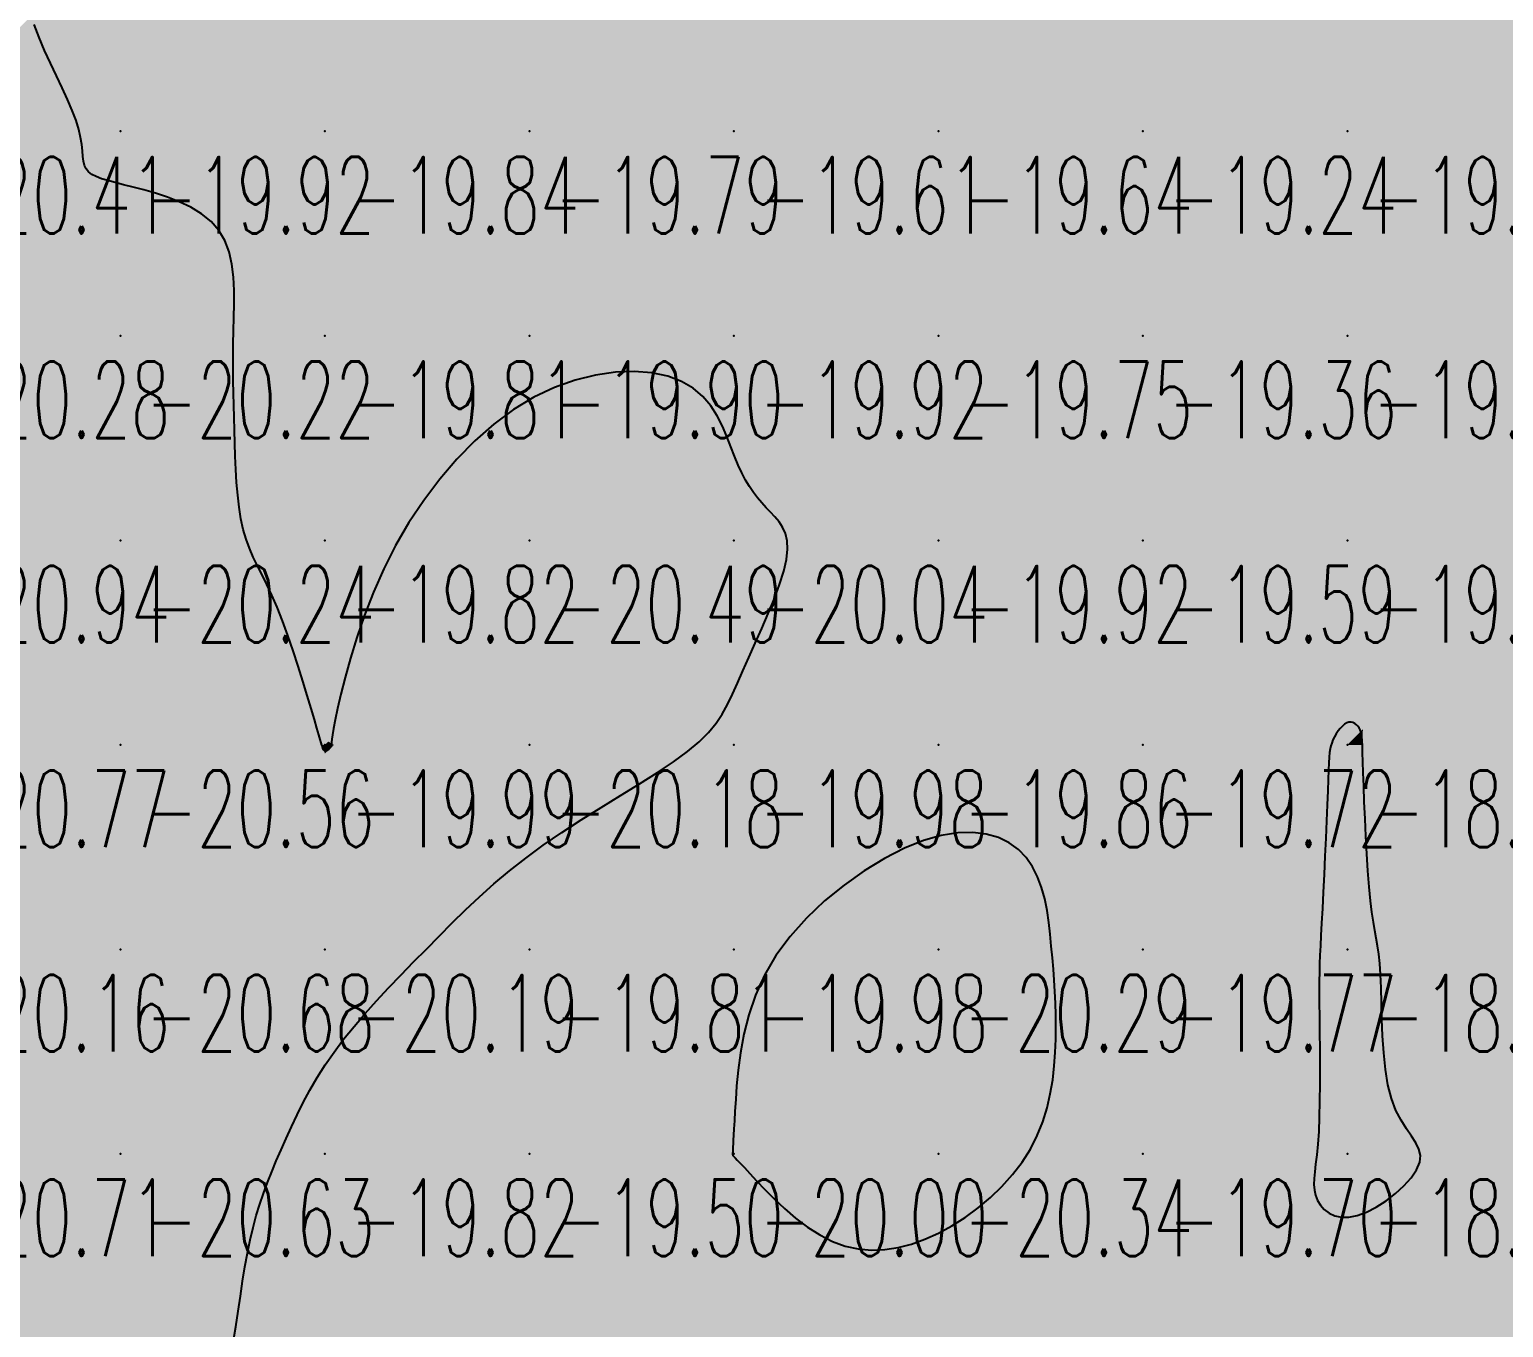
# Model space of a CAD drawing. Header units: millimetres. Extents: x 88261 to 90953, y 390274 to 392322.
# Drawn here: x 89435.8 to 89507.9, y 390598.7 to 390662.2 of the extents above; entities that cross this region are included whole.
import ezdxf
from ezdxf.enums import TextEntityAlignment as Align

# ---------------------------------------------------------------- set-up
doc = ezdxf.new("R2010")
doc.units = ezdxf.units.MM
doc.header["$LTSCALE"] = 25
for name, color, linetype in [('CN_03_00', 7, 'Continuous'), ('CN_04_00', 242, 'Continuous'), ('COTEAlt', 7, 'Continuous'), ('TN_COLORIAGE', 7, 'Continuous')]:
    doc.layers.add(name, color=color, linetype=linetype)
doc.styles.add('Simplex 1.0', font='Simplex.shx', dxfattribs={"width": 0.99, "height": 2.5})
doc.styles.get("Standard").update_dxf_attribs({"font": 'times.ttf'})

# ---------------------------------------------------------------- blocks, each defined once
blk = doc.blocks.new('COTE')
at = {"color": 0}
blk.add_point((0, 0), dxfattribs=at)
at = {"layer": 'COTEAlt'}
blk.add_attdef('ALT', text='', height=3.75, dxfattribs=at).set_placement((1.25, -1.25), align=Align.TOP_LEFT)

msp = doc.modelspace()

# ---------------------------------------------------------------- linework, layer by layer
at = {"layer": 'CN_03_00', "elevation": -19, "flags": 128}
msp.add_lwpolyline([(89499.261, 390624.304), (89499.227, 390623.522), (89499.189, 390622.674), (89499.147, 390621.79), (89499.105, 390620.901), (89499.062, 390620.04), (89499.022, 390619.236), (89498.985, 390618.522), (89498.953, 390617.918), (89498.926, 390617.405), (89498.904, 390616.954), (89498.888, 390616.536), (89498.876, 390616.123), (89498.869, 390615.685), (89498.866, 390615.194), (89498.869, 390614.62), (89498.876, 390613.944), (89498.884, 390613.182), (89498.893, 390612.363), (89498.898, 390611.512), (89498.899, 390610.657), (89498.891, 390609.823), (89498.874, 390609.039), (89498.843, 390608.329), (89498.799, 390607.716), (89498.747, 390607.192), (89498.695, 390606.744), (89498.65, 390606.361), (89498.619, 390606.029), (89498.61, 390605.736), (89498.631, 390605.469), (89498.688, 390605.215), (89498.787, 390604.966), (89498.931, 390604.73), (89499.119, 390604.517), (89499.352, 390604.34), (89499.629, 390604.21), (89499.951, 390604.139), (89500.317, 390604.139), (89500.729, 390604.221), (89501.182, 390604.392), (89501.658, 390604.64), (89502.135, 390604.949), (89502.592, 390605.303), (89503.007, 390605.684), (89503.358, 390606.076), (89503.624, 390606.463), (89503.782, 390606.828), (89503.818, 390607.16), (89503.748, 390607.472), (89503.596, 390607.782), (89503.383, 390608.108), (89503.134, 390608.469), (89502.872, 390608.883), (89502.619, 390609.367), (89502.399, 390609.942), (89502.23, 390610.616), (89502.107, 390611.37), (89502.023, 390612.176), (89501.969, 390613.006), (89501.935, 390613.832), (89501.913, 390614.627), (89501.895, 390615.362), (89501.87, 390616.01), (89501.833, 390616.552), (89501.784, 390617.009), (89501.726, 390617.41), (89501.66, 390617.785), (89501.59, 390618.163), (89501.517, 390618.576), (89501.445, 390619.051), (89501.376, 390619.62), (89501.312, 390620.301), (89501.253, 390621.074), (89501.199, 390621.906), (89501.152, 390622.768), (89501.111, 390623.627), (89501.075, 390624.453), (89501.046, 390625.214), (89501.023, 390625.878), (89501.007, 390626.422), (89500.994, 390626.855), (89500.984, 390627.191), (89500.972, 390627.447), (89500.958, 390627.638), (89500.938, 390627.781), (89500.91, 390627.89), (89500.872, 390627.982), (89500.822, 390628.069), (89500.761, 390628.151), (89500.689, 390628.224), (89500.608, 390628.283), (89500.519, 390628.326), (89500.424, 390628.347), (89500.324, 390628.344), (89500.22, 390628.312), (89500.113, 390628.249), (89500.006, 390628.159), (89499.9, 390628.047), (89499.799, 390627.917), (89499.704, 390627.775), (89499.618, 390627.627), (89499.543, 390627.477), (89499.48, 390627.33), (89499.433, 390627.188), (89499.398, 390627.037), (89499.373, 390626.86), (89499.354, 390626.641), (89499.339, 390626.361), (89499.326, 390626.004), (89499.31, 390625.552), (89499.289, 390624.988), (89499.261, 390624.304)], close=True, dxfattribs=at)
at = {"layer": 'CN_04_00', "elevation": -20, "flags": 128}
msp.add_lwpolyline([(89445.761, 390598.022), (89445.886, 390598.787), (89446.002, 390599.544), (89446.114, 390600.288), (89446.225, 390601.013), (89446.339, 390601.716), (89446.46, 390602.391), (89446.59, 390603.034), (89446.734, 390603.642), (89446.892, 390604.219), (89447.063, 390604.773), (89447.247, 390605.31), (89447.444, 390605.838), (89447.653, 390606.363), (89447.873, 390606.892), (89448.106, 390607.433), (89448.35, 390607.99), (89448.609, 390608.563), (89448.887, 390609.15), (89449.188, 390609.748), (89449.516, 390610.356), (89449.873, 390610.972), (89450.265, 390611.593), (89450.695, 390612.217), (89451.166, 390612.843), (89451.673, 390613.469), (89452.212, 390614.097), (89452.778, 390614.726), (89453.366, 390615.357), (89453.971, 390615.988), (89454.587, 390616.622), (89455.21, 390617.257), (89455.837, 390617.893), (89456.474, 390618.53), (89457.128, 390619.168), (89457.806, 390619.804), (89458.517, 390620.44), (89459.269, 390621.073), (89460.068, 390621.704), (89460.922, 390622.331), (89461.834, 390622.953), (89462.786, 390623.568), (89463.752, 390624.172), (89464.71, 390624.762), (89465.636, 390625.334), (89466.506, 390625.886), (89467.295, 390626.415), (89467.98, 390626.916), (89468.544, 390627.389), (89469.002, 390627.844), (89469.373, 390628.292), (89469.68, 390628.746), (89469.943, 390629.217), (89470.183, 390629.717), (89470.421, 390630.259), (89470.679, 390630.853), (89470.971, 390631.507), (89471.287, 390632.208), (89471.613, 390632.935), (89471.931, 390633.67), (89472.227, 390634.393), (89472.484, 390635.087), (89472.687, 390635.731), (89472.82, 390636.307), (89472.872, 390636.801), (89472.85, 390637.219), (89472.765, 390637.575), (89472.631, 390637.879), (89472.457, 390638.145), (89472.256, 390638.385), (89472.04, 390638.611), (89471.82, 390638.834), (89471.606, 390639.067), (89471.399, 390639.314), (89471.199, 390639.58), (89471.005, 390639.87), (89470.816, 390640.187), (89470.632, 390640.536), (89470.452, 390640.922), (89470.274, 390641.349), (89470.097, 390641.818), (89469.907, 390642.316), (89469.69, 390642.827), (89469.432, 390643.334), (89469.118, 390643.822), (89468.733, 390644.275), (89468.263, 390644.676), (89467.693, 390645.009), (89467.013, 390645.26), (89466.236, 390645.422), (89465.378, 390645.49), (89464.456, 390645.458), (89463.487, 390645.322), (89462.488, 390645.076), (89461.476, 390644.716), (89460.467, 390644.236), (89459.478, 390643.634), (89458.515, 390642.92), (89457.587, 390642.106), (89456.701, 390641.206), (89455.862, 390640.231), (89455.079, 390639.195), (89454.358, 390638.109), (89453.707, 390636.988), (89453.129, 390635.845), (89452.624, 390634.699), (89452.186, 390633.574), (89451.812, 390632.491), (89451.498, 390631.472), (89451.239, 390630.538), (89451.032, 390629.712), (89450.871, 390629.015), (89450.754, 390628.462), (89450.672, 390628.041), (89450.62, 390627.733), (89450.591, 390627.517), (89450.578, 390627.375), (89450.574, 390627.287), (89450.573, 390627.234), (89450.567, 390627.196), (89450.552, 390627.158), (89450.527, 390627.117), (89450.496, 390627.076), (89450.459, 390627.037), (89450.419, 390627.002), (89450.378, 390626.972), (89450.338, 390626.95), (89450.302, 390626.937), (89450.269, 390626.935), (89450.241, 390626.943), (89450.218, 390626.958), (89450.198, 390626.979), (89450.181, 390627.005), (89450.167, 390627.033), (89450.155, 390627.061), (89450.145, 390627.089), (89450.136, 390627.117), (89450.124, 390627.156), (89450.104, 390627.223), (89450.072, 390627.331), (89450.024, 390627.497), (89449.954, 390627.735), (89449.859, 390628.059), (89449.733, 390628.486), (89449.573, 390629.022), (89449.384, 390629.651), (89449.171, 390630.347), (89448.937, 390631.086), (89448.689, 390631.842), (89448.432, 390632.592), (89448.171, 390633.31), (89447.91, 390633.971), (89447.655, 390634.559), (89447.408, 390635.081), (89447.173, 390635.555), (89446.952, 390635.996), (89446.747, 390636.422), (89446.561, 390636.849), (89446.397, 390637.292), (89446.258, 390637.769), (89446.145, 390638.291), (89446.055, 390638.854), (89445.986, 390639.45), (89445.933, 390640.07), (89445.895, 390640.706), (89445.866, 390641.349), (89445.844, 390641.992), (89445.826, 390642.624), (89445.808, 390643.241), (89445.791, 390643.845), (89445.777, 390644.441), (89445.765, 390645.034), (89445.759, 390645.629), (89445.758, 390646.232), (89445.764, 390646.847), (89445.778, 390647.48), (89445.798, 390648.133), (89445.814, 390648.797), (89445.812, 390649.461), (89445.779, 390650.114), (89445.701, 390650.746), (89445.565, 390651.344), (89445.358, 390651.898), (89445.065, 390652.396), (89444.68, 390652.831), (89444.216, 390653.205), (89443.692, 390653.524), (89443.129, 390653.795), (89442.546, 390654.023), (89441.962, 390654.215), (89441.398, 390654.375), (89440.872, 390654.511), (89440.402, 390654.628), (89439.988, 390654.732), (89439.628, 390654.829), (89439.321, 390654.924), (89439.063, 390655.023), (89438.855, 390655.132), (89438.692, 390655.256), (89438.574, 390655.401), (89438.496, 390655.573), (89438.448, 390655.775), (89438.417, 390656.01), (89438.391, 390656.28), (89438.357, 390656.588), (89438.302, 390656.938), (89438.215, 390657.332), (89438.083, 390657.773), (89437.897, 390658.263), (89437.665, 390658.795), (89437.401, 390659.362), (89437.117, 390659.956), (89436.825, 390660.57), (89436.538, 390661.197), (89436.269, 390661.829), (89436.029, 390662.458)], dxfattribs=at)
msp.add_lwpolyline([(89475.696, 390602.73), (89476.332, 390602.59), (89476.975, 390602.534), (89477.624, 390602.558), (89478.276, 390602.658), (89478.932, 390602.829), (89479.59, 390603.066), (89480.249, 390603.366), (89480.907, 390603.724), (89481.556, 390604.135), (89482.186, 390604.596), (89482.79, 390605.1), (89483.357, 390605.645), (89483.879, 390606.225), (89484.346, 390606.837), (89484.75, 390607.475), (89485.084, 390608.134), (89485.352, 390608.81), (89485.562, 390609.495), (89485.721, 390610.183), (89485.836, 390610.868), (89485.914, 390611.544), (89485.962, 390612.204), (89485.988, 390612.842), (89485.997, 390613.454), (89485.993, 390614.043), (89485.976, 390614.614), (89485.949, 390615.173), (89485.913, 390615.726), (89485.87, 390616.278), (89485.822, 390616.833), (89485.77, 390617.398), (89485.714, 390617.976), (89485.648, 390618.56), (89485.562, 390619.142), (89485.448, 390619.714), (89485.297, 390620.266), (89485.101, 390620.791), (89484.851, 390621.281), (89484.539, 390621.725), (89484.157, 390622.117), (89483.704, 390622.446), (89483.181, 390622.703), (89482.588, 390622.878), (89481.925, 390622.961), (89481.192, 390622.942), (89480.391, 390622.811), (89479.521, 390622.559), (89478.587, 390622.181), (89477.611, 390621.683), (89476.618, 390621.081), (89475.634, 390620.386), (89474.685, 390619.612), (89473.796, 390618.77), (89472.995, 390617.875), (89472.305, 390616.939), (89471.746, 390615.976), (89471.309, 390615.002), (89470.978, 390614.034), (89470.736, 390613.09), (89470.567, 390612.186), (89470.454, 390611.341), (89470.383, 390610.572), (89470.336, 390609.894), (89470.299, 390609.323), (89470.27, 390608.85), (89470.247, 390608.465), (89470.23, 390608.157), (89470.217, 390607.915), (89470.207, 390607.728), (89470.201, 390607.585), (89470.196, 390607.475), (89470.192, 390607.389), (89470.189, 390607.322), (89470.187, 390607.271), (89470.186, 390607.235), (89470.186, 390607.21), (89470.187, 390607.194), (89470.189, 390607.183), (89470.192, 390607.176), (89470.198, 390607.168), (89470.214, 390607.151), (89470.25, 390607.114), (89470.313, 390607.047), (89470.413, 390606.94), (89470.559, 390606.784), (89470.76, 390606.567), (89471.025, 390606.28), (89471.36, 390605.919), (89471.759, 390605.498), (89472.216, 390605.041), (89472.721, 390604.568), (89473.266, 390604.102), (89473.844, 390603.664), (89474.447, 390603.275), (89475.067, 390602.958), (89475.696, 390602.73)], close=True, dxfattribs=at)
at = {"layer": 'TN_COLORIAGE', "color": 213}
for points in [[(89438.699, 390657.239, -19.638), (89435.576, 390662.567, -19.638), (89440.249, 390657.239, -19.638), (89440.249, 390667.239, -19.638)], [(89440.249, 390657.239, -19.992), (89450.249, 390657.239, -19.992), (89450.249, 390667.239, -19.992)], [(89440.249, 390667.239, -19.992), (89440.249, 390657.239, -19.992), (89450.249, 390667.239, -19.992)], [(89450.249, 390657.239, -19.811), (89460.249, 390657.239, -19.811), (89460.249, 390667.239, -19.811)], [(89450.249, 390667.239, -19.811), (89450.249, 390657.239, -19.811), (89460.249, 390667.239, -19.811)], [(89460.249, 390657.239, -19.377), (89470.249, 390657.239, -19.377), (89470.249, 390667.239, -19.377)], [(89460.249, 390667.239, -19.377), (89460.249, 390657.239, -19.377), (89470.249, 390667.239, -19.377)], [(89470.249, 390657.239, -19.773), (89480.249, 390657.239, -19.773), (89480.249, 390667.239, -19.773)], [(89470.249, 390667.239, -19.773), (89470.249, 390657.239, -19.773), (89480.249, 390667.239, -19.773)], [(89480.249, 390667.239, -19.009), (89480.249, 390657.239, -19.009), (89490.249, 390667.239, -19.009)], [(89480.249, 390657.239, -19.009), (89490.249, 390657.239, -19.009), (89490.249, 390667.239, -19.009)], [(89490.249, 390667.239, -19.388), (89490.249, 390657.239, -19.388), (89500.249, 390667.239, -19.388)], [(89490.249, 390657.239, -19.388), (89500.249, 390657.239, -19.388), (89500.249, 390667.239, -19.388)], [(89500.249, 390667.239, -19.353), (89500.249, 390657.239, -19.353), (89510.249, 390667.239, -19.353)], [(89500.249, 390657.239, -19.353), (89510.249, 390657.239, -19.353), (89510.249, 390667.239, -19.353)], [(89440.249, 390654.712, -19.924), (89438.124, 390655.114, -19.924), (89440.249, 390657.239, -19.924)], [(89438.124, 390655.114, -19.924), (89438.699, 390657.239, -19.924), (89440.249, 390657.239, -19.924)], [(89440.249, 390654.712, -19.842), (89446.116, 390653.106, -19.842), (89440.249, 390657.239, -19.842), (89450.249, 390657.239, -19.842)], [(89446.116, 390653.106, -19.812), (89445.681, 390647.239, -19.812), (89450.249, 390657.239, -19.812), (89450.249, 390647.239, -19.812)], [(89450.249, 390647.239, -19.787), (89460.249, 390647.239, -19.787), (89460.249, 390657.239, -19.787)], [(89450.249, 390657.239, -19.787), (89450.249, 390647.239, -19.787), (89460.249, 390657.239, -19.787)], [(89460.249, 390647.239, -19.606), (89470.249, 390647.239, -19.606), (89470.249, 390657.239, -19.606)], [(89460.249, 390657.239, -19.606), (89460.249, 390647.239, -19.606), (89470.249, 390657.239, -19.606)], [(89470.249, 390647.239, -19.642), (89480.249, 390647.239, -19.642), (89480.249, 390657.239, -19.642)], [(89470.249, 390657.239, -19.642), (89470.249, 390647.239, -19.642), (89480.249, 390657.239, -19.642)], [(89480.249, 390647.239, -19.24), (89490.249, 390647.239, -19.24), (89490.249, 390657.239, -19.24)], [(89480.249, 390657.239, -19.24), (89480.249, 390647.239, -19.24), (89490.249, 390657.239, -19.24)], [(89490.249, 390657.239, -19.109), (89490.249, 390647.239, -19.109), (89500.249, 390657.239, -19.109)], [(89490.249, 390647.239, -19.109), (89500.249, 390647.239, -19.109), (89500.249, 390657.239, -19.109)], [(89500.249, 390657.239, -19.268), (89500.249, 390647.239, -19.268), (89510.249, 390657.239, -19.268)], [(89500.249, 390647.239, -19.268), (89510.249, 390647.239, -19.268), (89510.249, 390657.239, -19.268)], [(89445.681, 390647.239, -19.812), (89445.826, 390642.817, -19.812), (89450.249, 390647.239, -19.812)], [(89445.969, 390637.239, -19.812), (89445.826, 390642.817, -19.812), (89450.249, 390637.239, -19.812), (89450.249, 390647.239, -19.812)], [(89450.249, 390647.239, -19.901), (89450.249, 390637.239, -19.901), (89460.249, 390647.239, -19.901)], [(89460.249, 390645.568, -19.823), (89452.895, 390637.239, -19.823), (89460.249, 390647.239, -19.823), (89450.249, 390637.239, -19.823)], [(89468.915, 390645.905, -19.901), (89460.249, 390645.568, -19.901), (89470.249, 390647.239, -19.901), (89460.249, 390647.239, -19.901)], [(89470.249, 390640.866, -19.924), (89468.915, 390645.905, -19.924), (89470.249, 390647.239, -19.924)], [(89470.249, 390640.866, -19.752), (89471.734, 390638.725, -19.752), (89470.249, 390647.239, -19.752), (89480.249, 390647.239, -19.752)], [(89473.734, 390637.239, -19.752), (89471.734, 390638.725, -19.752), (89480.249, 390637.239, -19.752), (89480.249, 390647.239, -19.752)], [(89480.249, 390647.239, -19.36), (89480.249, 390637.239, -19.36), (89490.249, 390647.239, -19.36)], [(89480.249, 390637.239, -19.36), (89490.249, 390637.239, -19.36), (89490.249, 390647.239, -19.36)], [(89490.249, 390637.239, -19.763), (89500.249, 390637.239, -19.763), (89500.249, 390647.239, -19.763)], [(89490.249, 390647.239, -19.763), (89490.249, 390637.239, -19.763), (89500.249, 390647.239, -19.763)], [(89500.249, 390647.239, -19.513), (89500.249, 390637.239, -19.513), (89510.249, 390647.239, -19.513)], [(89500.249, 390637.239, -19.513), (89510.249, 390637.239, -19.513), (89510.249, 390647.239, -19.513)], [(89445.969, 390637.239, -19.823), (89447.847, 390634.837, -19.823), (89450.249, 390637.239, -19.823)], [(89450.105, 390627.239, -19.823), (89447.847, 390634.837, -19.823), (89450.249, 390627.239, -19.823), (89450.249, 390637.239, -19.823)], [(89450.412, 390627.403, -19.823), (89452.895, 390637.239, -19.823), (89450.249, 390627.239, -19.823), (89450.249, 390637.239, -19.823)], [(89470.249, 390627.239, -19.919), (89480.249, 390627.239, -19.919), (89480.249, 390637.239, -19.919)], [(89470.249, 390630.16, -19.919), (89473.734, 390637.239, -19.919), (89470.249, 390627.239, -19.919), (89480.249, 390637.239, -19.919)], [(89480.249, 390627.239, -19.589), (89490.249, 390627.239, -19.589), (89490.249, 390637.239, -19.589)], [(89480.249, 390637.239, -19.589), (89480.249, 390627.239, -19.589), (89490.249, 390637.239, -19.589)], [(89490.249, 390627.239, -19), (89499.315, 390627.239, -19), (89500.249, 390637.239, -19), (89500.249, 390628.659, -19)], [(89490.249, 390637.239, -19.445), (89490.249, 390627.239, -19.445), (89500.249, 390637.239, -19.445)], [(89510.249, 390637.239, -19), (89501.008, 390627.999, -19), (89500.249, 390637.239, -19), (89500.249, 390628.659, -19)], [(89510.249, 390627.239, -19), (89500.953, 390627.239, -19), (89510.249, 390637.239, -19), (89501.008, 390627.999, -19)], [(89470.249, 390630.16, -19.982), (89469.345, 390627.239, -19.982), (89470.249, 390627.239, -19.982)], [(89450.105, 390627.239, -19.992), (89450.129, 390627.12, -19.992), (89450.249, 390627.239, -19.992)], [(89450.249, 390626.816, -19.992), (89450.129, 390627.12, -19.992), (89450.249, 390627.239, -19.992)], [(89450.685, 390627.239, -19.992), (89450.412, 390627.403, -19.992), (89450.249, 390627.239, -19.992)], [(89450.685, 390627.239, -19.992), (89450.249, 390626.816, -19.992), (89450.249, 390627.239, -19.992)], [(89460.249, 390617.239, -19.982), (89470.249, 390617.239, -19.982), (89470.249, 390627.239, -19.982)], [(89469.345, 390627.239, -19.81), (89460.249, 390622.377, -19.81), (89470.249, 390627.239, -19.81), (89460.249, 390617.239, -19.81)], [(89470.833, 390617.239, -19.858), (89480.249, 390623.957, -19.858), (89470.249, 390617.239, -19.858), (89480.249, 390627.239, -19.858)], [(89470.249, 390627.239, -19.858), (89470.249, 390617.239, -19.858), (89480.249, 390627.239, -19.858)], [(89480.249, 390623.957, -19.715), (89485.298, 390622.289, -19.715), (89480.249, 390627.239, -19.715), (89490.249, 390627.239, -19.715)], [(89485.792, 390617.239, -19.715), (89485.298, 390622.289, -19.715), (89490.249, 390617.239, -19.715), (89490.249, 390627.239, -19.715)], [(89490.249, 390617.239, -19), (89499.372, 390626.363, -19), (89490.249, 390627.239, -19), (89499.315, 390627.239, -19)], [(89501.319, 390618.31, -19.972), (89500.953, 390627.239, -19.972), (89510.249, 390627.239, -19.972)], [(89510.249, 390627.239, -19), (89501.319, 390618.31, -19), (89510.249, 390617.239, -19), (89502.025, 390617.239, -19)], [(89498.93, 390617.239, -19.766), (89499.372, 390626.363, -19.766), (89490.249, 390617.239, -19.766)], [(89460.249, 390622.377, -19.81), (89455.191, 390617.239, -19.81), (89460.249, 390617.239, -19.81)], [(89450.249, 390607.239, -19.81), (89460.249, 390607.239, -19.81), (89460.249, 390617.239, -19.81)], [(89450.249, 390612.206, -19.81), (89455.191, 390617.239, -19.81), (89450.249, 390607.239, -19.81), (89460.249, 390617.239, -19.81)], [(89470.249, 390608.722, -19.501), (89470.186, 390607.239, -19.501), (89470.249, 390617.239, -19.501), (89460.249, 390607.239, -19.501)], [(89460.249, 390617.239, -19.982), (89460.249, 390607.239, -19.982), (89470.249, 390617.239, -19.982)], [(89470.249, 390608.722, -19.982), (89470.833, 390617.239, -19.982), (89470.249, 390617.239, -19.982)], [(89486.152, 390613.143, -19.698), (89485.524, 390607.239, -19.698), (89490.249, 390617.239, -19.698), (89490.249, 390607.239, -19.698)], [(89485.792, 390617.239, -19.766), (89486.152, 390613.143, -19.766), (89490.249, 390617.239, -19.766)], [(89490.249, 390617.239, -19), (89498.93, 390617.239, -19), (89490.249, 390607.239, -19), (89498.82, 390615.81, -19)], [(89510.249, 390617.239, -19), (89501.802, 390608.793, -19), (89510.249, 390607.239, -19), (89505.16, 390607.239, -19)], [(89502.025, 390617.239, -19.539), (89501.802, 390608.793, -19.539), (89510.249, 390617.239, -19.539)], [(89498.82, 390615.81, -19.698), (89499.006, 390607.239, -19.698), (89490.249, 390607.239, -19.698)], [(89450.249, 390612.206, -19.817), (89447.986, 390607.239, -19.817), (89450.249, 390607.239, -19.817)], [(89446.441, 390603.432, -19.761), (89445.792, 390597.239, -19.761), (89450.249, 390607.239, -19.761), (89450.249, 390597.239, -19.761)], [(89446.441, 390603.432, -19.817), (89447.986, 390607.239, -19.817), (89450.249, 390607.239, -19.817)], [(89450.249, 390607.239, -19.501), (89450.249, 390597.239, -19.501), (89460.249, 390607.239, -19.501)], [(89450.249, 390597.239, -19.501), (89460.249, 390597.239, -19.501), (89460.249, 390607.239, -19.501)], [(89470.18, 390607.17, -19.501), (89470.186, 390607.239, -19.501), (89460.249, 390597.239, -19.501), (89460.249, 390607.239, -19.501)], [(89470.249, 390607.136, -19.549), (89470.18, 390607.17, -19.549), (89470.249, 390597.239, -19.549), (89460.249, 390597.239, -19.549)], [(89470.249, 390607.136, -19.698), (89474.975, 390601.966, -19.698), (89470.249, 390597.239, -19.698)], [(89480.249, 390597.239, -19.698), (89490.249, 390597.239, -19.698), (89490.249, 390607.239, -19.698)], [(89485.524, 390607.239, -19.587), (89480.249, 390602.748, -19.587), (89490.249, 390607.239, -19.587), (89480.249, 390597.239, -19.587)], [(89490.249, 390607.239, -19), (89499.006, 390607.239, -19), (89490.249, 390597.239, -19), (89498.218, 390605.208, -19)], [(89500.249, 390597.239, -19), (89509.83, 390597.239, -19), (89510.249, 390607.239, -19), (89510.249, 390597.83, -19)], [(89500.249, 390597.239, -19), (89500.249, 390603.219, -19), (89510.249, 390607.239, -19), (89505.16, 390607.239, -19)], [(89490.249, 390597.239, -19), (89498.218, 390605.208, -19), (89500.249, 390597.239, -19), (89500.249, 390603.219, -19)], [(89474.975, 390601.966, -19.587), (89480.249, 390602.748, -19.587), (89470.249, 390597.239, -19.587), (89480.249, 390597.239, -19.587)]]:
    msp.add_solid(points, dxfattribs=at)
at = {"layer": 'TN_COLORIAGE', "color": 223}
for points in [[(89435.576, 390662.567, -20.413), (89438.699, 390657.239, -20.413), (89430.249, 390657.239, -20.413)], [(89430.249, 390657.239, -20), (89438.699, 390657.239, -20), (89430.249, 390647.239, -20), (89438.124, 390655.114, -20)], [(89430.249, 390647.239, -20), (89438.124, 390655.114, -20), (89440.249, 390647.239, -20), (89440.249, 390654.712, -20)], [(89446.116, 390653.106, -20.224), (89440.249, 390654.712, -20.224), (89440.249, 390647.239, -20.224)], [(89445.681, 390647.239, -20.224), (89446.116, 390653.106, -20.224), (89440.249, 390647.239, -20.224)], [(89430.249, 390637.239, -20.224), (89440.249, 390637.239, -20.224), (89440.249, 390647.239, -20.224)], [(89430.249, 390647.239, -20.224), (89430.249, 390637.239, -20.224), (89440.249, 390647.239, -20.224)], [(89440.249, 390637.239, -20), (89445.826, 390642.817, -20), (89440.249, 390647.239, -20), (89445.681, 390647.239, -20)], [(89452.895, 390637.239, -20.493), (89460.249, 390645.568, -20.493), (89460.249, 390637.239, -20.493)], [(89460.249, 390645.568, -20.493), (89468.915, 390645.905, -20.493), (89460.249, 390637.239, -20.493)], [(89460.249, 390637.239, -20), (89468.915, 390645.905, -20), (89470.249, 390637.239, -20), (89470.249, 390640.866, -20)], [(89445.826, 390642.817, -20.237), (89445.969, 390637.239, -20.237), (89440.249, 390637.239, -20.237)], [(89471.734, 390638.725, -20.043), (89470.249, 390640.866, -20.043), (89470.249, 390637.239, -20.043)], [(89471.734, 390638.725, -20.043), (89473.734, 390637.239, -20.043), (89470.249, 390637.239, -20.043)], [(89430.249, 390627.239, -20.237), (89440.249, 390627.239, -20.237), (89440.249, 390637.239, -20.237)], [(89430.249, 390637.239, -20.237), (89430.249, 390627.239, -20.237), (89440.249, 390637.239, -20.237)], [(89440.249, 390627.239, -20), (89447.847, 390634.837, -20), (89440.249, 390637.239, -20), (89445.969, 390637.239, -20)], [(89460.249, 390637.239, -20), (89450.412, 390627.403, -20), (89460.249, 390627.239, -20), (89450.685, 390627.239, -20)], [(89452.895, 390637.239, -20.493), (89450.412, 390627.403, -20.493), (89460.249, 390637.239, -20.493)], [(89460.249, 390627.239, -20), (89469.345, 390627.239, -20), (89470.249, 390637.239, -20), (89470.249, 390630.16, -20)], [(89460.249, 390637.239, -20.043), (89460.249, 390627.239, -20.043), (89470.249, 390637.239, -20.043)], [(89473.734, 390637.239, -20.043), (89470.249, 390630.16, -20.043), (89470.249, 390637.239, -20.043)], [(89447.847, 390634.837, -20.561), (89450.105, 390627.239, -20.561), (89440.249, 390627.239, -20.561)], [(89430.249, 390627.239, -20.561), (89430.249, 390617.239, -20.561), (89440.249, 390627.239, -20.561)], [(89430.249, 390617.239, -20.561), (89440.249, 390617.239, -20.561), (89440.249, 390627.239, -20.561)], [(89440.249, 390617.239, -20), (89450.129, 390627.12, -20), (89440.249, 390627.239, -20), (89450.105, 390627.239, -20)], [(89450.249, 390617.239, -20), (89455.191, 390617.239, -20), (89460.249, 390627.239, -20), (89460.249, 390622.377, -20)], [(89450.249, 390617.239, -20), (89450.249, 390626.816, -20), (89460.249, 390627.239, -20), (89450.685, 390627.239, -20)], [(89460.249, 390622.377, -20.179), (89469.345, 390627.239, -20.179), (89460.249, 390627.239, -20.179)], [(89440.249, 390617.239, -20), (89450.129, 390627.12, -20), (89450.249, 390617.239, -20), (89450.249, 390626.816, -20)], [(89480.249, 390623.957, -20.291), (89470.833, 390617.239, -20.291), (89480.249, 390617.239, -20.291)], [(89485.298, 390622.289, -20.291), (89480.249, 390623.957, -20.291), (89480.249, 390617.239, -20.291)], [(89485.298, 390622.289, -20.291), (89485.792, 390617.239, -20.291), (89480.249, 390617.239, -20.291)], [(89430.249, 390617.239, -20.676), (89430.249, 390607.239, -20.676), (89440.249, 390617.239, -20.676)], [(89430.249, 390607.239, -20.676), (89440.249, 390607.239, -20.676), (89440.249, 390617.239, -20.676)], [(89440.249, 390617.239, -20.185), (89440.249, 390607.239, -20.185), (89450.249, 390617.239, -20.185)], [(89440.249, 390607.239, -20), (89447.986, 390607.239, -20), (89450.249, 390617.239, -20), (89450.249, 390612.206, -20)], [(89455.191, 390617.239, -20.185), (89450.249, 390612.206, -20.185), (89450.249, 390617.239, -20.185)], [(89470.249, 390607.239, -20.291), (89480.249, 390607.239, -20.291), (89480.249, 390617.239, -20.291)], [(89480.249, 390617.239, -20), (89470.833, 390617.239, -20), (89470.249, 390607.239, -20), (89470.249, 390608.722, -20)], [(89480.249, 390607.239, -20), (89486.152, 390613.143, -20), (89480.249, 390617.239, -20), (89485.792, 390617.239, -20)], [(89485.524, 390607.239, -20.337), (89486.152, 390613.143, -20.337), (89480.249, 390607.239, -20.337)], [(89470.186, 390607.239, -20.003), (89470.249, 390608.722, -20.003), (89470.249, 390607.239, -20.003)], [(89430.249, 390597.239, -20.625), (89440.249, 390597.239, -20.625), (89440.249, 390607.239, -20.625)], [(89430.249, 390607.239, -20.625), (89430.249, 390597.239, -20.625), (89440.249, 390607.239, -20.625)], [(89440.249, 390607.239, -20), (89447.986, 390607.239, -20), (89440.249, 390597.239, -20), (89446.441, 390603.432, -20)], [(89470.18, 390607.17, -20.003), (89470.249, 390607.136, -20.003), (89470.249, 390607.239, -20.003)], [(89470.186, 390607.239, -20.003), (89470.18, 390607.17, -20.003), (89470.249, 390607.239, -20.003)], [(89480.249, 390607.239, -20), (89474.975, 390601.966, -20), (89470.249, 390607.239, -20), (89470.249, 390607.136, -20)], [(89480.249, 390602.748, -20.337), (89474.975, 390601.966, -20.337), (89480.249, 390607.239, -20.337)], [(89480.249, 390602.748, -20.337), (89485.524, 390607.239, -20.337), (89480.249, 390607.239, -20.337)], [(89445.792, 390597.239, -20.297), (89446.441, 390603.432, -20.297), (89440.249, 390597.239, -20.297)]]:
    msp.add_solid(points, dxfattribs=at)
at = {"layer": 'TN_COLORIAGE', "color": 203}
for points in [[(89500.249, 390628.659, -18.926), (89499.315, 390627.239, -18.926), (89500.249, 390627.239, -18.926)], [(89500.249, 390628.659, -18.926), (89501.008, 390627.999, -18.926), (89500.249, 390627.239, -18.926)], [(89501.008, 390627.999, -18.926), (89500.953, 390627.239, -18.926), (89500.249, 390627.239, -18.926)], [(89499.372, 390626.363, -18.884), (89498.93, 390617.239, -18.884), (89500.249, 390627.239, -18.884), (89500.249, 390617.239, -18.884)], [(89499.315, 390627.239, -18.926), (89499.372, 390626.363, -18.926), (89500.249, 390627.239, -18.926)], [(89500.953, 390627.239, -18.884), (89501.319, 390618.31, -18.884), (89500.249, 390627.239, -18.884), (89500.249, 390617.239, -18.884)], [(89502.025, 390617.239, -18.884), (89501.319, 390618.31, -18.884), (89500.249, 390617.239, -18.884)], [(89499.006, 390607.239, -18.884), (89498.82, 390615.81, -18.884), (89500.249, 390607.239, -18.884), (89500.249, 390617.239, -18.884)], [(89498.82, 390615.81, -18.884), (89498.93, 390617.239, -18.884), (89500.249, 390617.239, -18.884)], [(89501.802, 390608.793, -18.884), (89502.025, 390617.239, -18.884), (89500.249, 390607.239, -18.884), (89500.249, 390617.239, -18.884)], [(89505.16, 390607.239, -18.901), (89501.802, 390608.793, -18.901), (89500.249, 390607.239, -18.901)], [(89500.249, 390603.219, -18.901), (89498.218, 390605.208, -18.901), (89500.249, 390607.239, -18.901)], [(89498.218, 390605.208, -18.901), (89499.006, 390607.239, -18.901), (89500.249, 390607.239, -18.901)], [(89505.16, 390607.239, -18.901), (89500.249, 390603.219, -18.901), (89500.249, 390607.239, -18.901)]]:
    msp.add_solid(points, dxfattribs=at)

# ---------------------------------------------------------------- block references
at = {"layer": 'COTEAlt'}
ref = msp.add_blockref('COTE', (89430.249, 390657.239), dxfattribs=at)
ref.add_attrib('ALT', '-20.41', dxfattribs={"height": 3.75, "style": 'Simplex 1.0', "width": 0.6}).set_placement((89431.499, 390655.989), align=Align.TOP_LEFT)
ref = msp.add_blockref('COTE', (89440.249, 390657.239), dxfattribs=at)
ref.add_attrib('ALT', '-19.92', dxfattribs={"height": 3.75, "style": 'Simplex 1.0', "width": 0.6}).set_placement((89441.499, 390655.989), align=Align.TOP_LEFT)
ref = msp.add_blockref('COTE', (89450.249, 390657.239), dxfattribs=at)
ref.add_attrib('ALT', '-19.84', dxfattribs={"height": 3.75, "style": 'Simplex 1.0', "width": 0.6}).set_placement((89451.499, 390655.989), align=Align.TOP_LEFT)
ref = msp.add_blockref('COTE', (89460.249, 390657.239), dxfattribs=at)
ref.add_attrib('ALT', '-19.79', dxfattribs={"height": 3.75, "style": 'Simplex 1.0', "width": 0.6}).set_placement((89461.499, 390655.989), align=Align.TOP_LEFT)
ref = msp.add_blockref('COTE', (89470.249, 390657.239), dxfattribs=at)
ref.add_attrib('ALT', '-19.61', dxfattribs={"height": 3.75, "style": 'Simplex 1.0', "width": 0.6}).set_placement((89471.499, 390655.989), align=Align.TOP_LEFT)
ref = msp.add_blockref('COTE', (89480.249, 390657.239), dxfattribs=at)
ref.add_attrib('ALT', '-19.64', dxfattribs={"height": 3.75, "style": 'Simplex 1.0', "width": 0.6}).set_placement((89481.499, 390655.989), align=Align.TOP_LEFT)
ref = msp.add_blockref('COTE', (89490.249, 390657.239), dxfattribs=at)
ref.add_attrib('ALT', '-19.24', dxfattribs={"height": 3.75, "style": 'Simplex 1.0', "width": 0.6}).set_placement((89491.499, 390655.989), align=Align.TOP_LEFT)
ref = msp.add_blockref('COTE', (89500.249, 390657.239), dxfattribs=at)
ref.add_attrib('ALT', '-19.11', dxfattribs={"height": 3.75, "style": 'Simplex 1.0', "width": 0.6}).set_placement((89501.499, 390655.989), align=Align.TOP_LEFT)
ref = msp.add_blockref('COTE', (89430.249, 390647.239), dxfattribs=at)
ref.add_attrib('ALT', '-20.28', dxfattribs={"height": 3.75, "style": 'Simplex 1.0', "width": 0.6}).set_placement((89431.499, 390645.989), align=Align.TOP_LEFT)
ref = msp.add_blockref('COTE', (89440.249, 390647.239), dxfattribs=at)
ref.add_attrib('ALT', '-20.22', dxfattribs={"height": 3.75, "style": 'Simplex 1.0', "width": 0.6}).set_placement((89441.499, 390645.989), align=Align.TOP_LEFT)
ref = msp.add_blockref('COTE', (89450.249, 390647.239), dxfattribs=at)
ref.add_attrib('ALT', '-19.81', dxfattribs={"height": 3.75, "style": 'Simplex 1.0', "width": 0.6}).set_placement((89451.499, 390645.989), align=Align.TOP_LEFT)
ref = msp.add_blockref('COTE', (89460.249, 390647.239), dxfattribs=at)
ref.add_attrib('ALT', '-19.90', dxfattribs={"height": 3.75, "style": 'Simplex 1.0', "width": 0.6}).set_placement((89461.499, 390645.989), align=Align.TOP_LEFT)
ref = msp.add_blockref('COTE', (89470.249, 390647.239), dxfattribs=at)
ref.add_attrib('ALT', '-19.92', dxfattribs={"height": 3.75, "style": 'Simplex 1.0', "width": 0.6}).set_placement((89471.499, 390645.989), align=Align.TOP_LEFT)
ref = msp.add_blockref('COTE', (89480.249, 390647.239), dxfattribs=at)
ref.add_attrib('ALT', '-19.75', dxfattribs={"height": 3.75, "style": 'Simplex 1.0', "width": 0.6}).set_placement((89481.499, 390645.989), align=Align.TOP_LEFT)
ref = msp.add_blockref('COTE', (89490.249, 390647.239), dxfattribs=at)
ref.add_attrib('ALT', '-19.36', dxfattribs={"height": 3.75, "style": 'Simplex 1.0', "width": 0.6}).set_placement((89491.499, 390645.989), align=Align.TOP_LEFT)
ref = msp.add_blockref('COTE', (89500.249, 390647.239), dxfattribs=at)
ref.add_attrib('ALT', '-19.76', dxfattribs={"height": 3.75, "style": 'Simplex 1.0', "width": 0.6}).set_placement((89501.499, 390645.989), align=Align.TOP_LEFT)
ref = msp.add_blockref('COTE', (89430.249, 390637.239), dxfattribs=at)
ref.add_attrib('ALT', '-20.94', dxfattribs={"height": 3.75, "style": 'Simplex 1.0', "width": 0.6}).set_placement((89431.499, 390635.989), align=Align.TOP_LEFT)
ref = msp.add_blockref('COTE', (89440.249, 390637.239), dxfattribs=at)
ref.add_attrib('ALT', '-20.24', dxfattribs={"height": 3.75, "style": 'Simplex 1.0', "width": 0.6}).set_placement((89441.499, 390635.989), align=Align.TOP_LEFT)
ref = msp.add_blockref('COTE', (89450.249, 390637.239), dxfattribs=at)
ref.add_attrib('ALT', '-19.82', dxfattribs={"height": 3.75, "style": 'Simplex 1.0', "width": 0.6}).set_placement((89451.499, 390635.989), align=Align.TOP_LEFT)
ref = msp.add_blockref('COTE', (89460.249, 390637.239), dxfattribs=at)
ref.add_attrib('ALT', '-20.49', dxfattribs={"height": 3.75, "style": 'Simplex 1.0', "width": 0.6}).set_placement((89461.499, 390635.989), align=Align.TOP_LEFT)
ref = msp.add_blockref('COTE', (89470.249, 390637.239), dxfattribs=at)
ref.add_attrib('ALT', '-20.04', dxfattribs={"height": 3.75, "style": 'Simplex 1.0', "width": 0.6}).set_placement((89471.499, 390635.989), align=Align.TOP_LEFT)
ref = msp.add_blockref('COTE', (89480.249, 390637.239), dxfattribs=at)
ref.add_attrib('ALT', '-19.92', dxfattribs={"height": 3.75, "style": 'Simplex 1.0', "width": 0.6}).set_placement((89481.499, 390635.989), align=Align.TOP_LEFT)
ref = msp.add_blockref('COTE', (89490.249, 390637.239), dxfattribs=at)
ref.add_attrib('ALT', '-19.59', dxfattribs={"height": 3.75, "style": 'Simplex 1.0', "width": 0.6}).set_placement((89491.499, 390635.989), align=Align.TOP_LEFT)
ref = msp.add_blockref('COTE', (89500.249, 390637.239), dxfattribs=at)
ref.add_attrib('ALT', '-19.45', dxfattribs={"height": 3.75, "style": 'Simplex 1.0', "width": 0.6}).set_placement((89501.499, 390635.989), align=Align.TOP_LEFT)
ref = msp.add_blockref('COTE', (89430.249, 390627.239), dxfattribs=at)
ref.add_attrib('ALT', '-20.77', dxfattribs={"height": 3.75, "style": 'Simplex 1.0', "width": 0.6}).set_placement((89431.499, 390625.989), align=Align.TOP_LEFT)
ref = msp.add_blockref('COTE', (89440.249, 390627.239), dxfattribs=at)
ref.add_attrib('ALT', '-20.56', dxfattribs={"height": 3.75, "style": 'Simplex 1.0', "width": 0.6}).set_placement((89441.499, 390625.989), align=Align.TOP_LEFT)
ref = msp.add_blockref('COTE', (89450.249, 390627.239), dxfattribs=at)
ref.add_attrib('ALT', '-19.99', dxfattribs={"height": 3.75, "style": 'Simplex 1.0', "width": 0.6}).set_placement((89451.499, 390625.989), align=Align.TOP_LEFT)
ref = msp.add_blockref('COTE', (89460.249, 390627.239), dxfattribs=at)
ref.add_attrib('ALT', '-20.18', dxfattribs={"height": 3.75, "style": 'Simplex 1.0', "width": 0.6}).set_placement((89461.499, 390625.989), align=Align.TOP_LEFT)
ref = msp.add_blockref('COTE', (89470.249, 390627.239), dxfattribs=at)
ref.add_attrib('ALT', '-19.98', dxfattribs={"height": 3.75, "style": 'Simplex 1.0', "width": 0.6}).set_placement((89471.499, 390625.989), align=Align.TOP_LEFT)
ref = msp.add_blockref('COTE', (89480.249, 390627.239), dxfattribs=at)
ref.add_attrib('ALT', '-19.86', dxfattribs={"height": 3.75, "style": 'Simplex 1.0', "width": 0.6}).set_placement((89481.499, 390625.989), align=Align.TOP_LEFT)
ref = msp.add_blockref('COTE', (89490.249, 390627.239), dxfattribs=at)
ref.add_attrib('ALT', '-19.72', dxfattribs={"height": 3.75, "style": 'Simplex 1.0', "width": 0.6}).set_placement((89491.499, 390625.989), align=Align.TOP_LEFT)
ref = msp.add_blockref('COTE', (89500.249, 390627.239), dxfattribs=at)
ref.add_attrib('ALT', '-18.93', dxfattribs={"height": 3.75, "style": 'Simplex 1.0', "width": 0.6}).set_placement((89501.499, 390625.989), align=Align.TOP_LEFT)
ref = msp.add_blockref('COTE', (89430.249, 390617.239), dxfattribs=at)
ref.add_attrib('ALT', '-20.16', dxfattribs={"height": 3.75, "style": 'Simplex 1.0', "width": 0.6}).set_placement((89431.499, 390615.989), align=Align.TOP_LEFT)
ref = msp.add_blockref('COTE', (89440.249, 390617.239), dxfattribs=at)
ref.add_attrib('ALT', '-20.68', dxfattribs={"height": 3.75, "style": 'Simplex 1.0', "width": 0.6}).set_placement((89441.499, 390615.989), align=Align.TOP_LEFT)
ref = msp.add_blockref('COTE', (89450.249, 390617.239), dxfattribs=at)
ref.add_attrib('ALT', '-20.19', dxfattribs={"height": 3.75, "style": 'Simplex 1.0', "width": 0.6}).set_placement((89451.499, 390615.989), align=Align.TOP_LEFT)
ref = msp.add_blockref('COTE', (89460.249, 390617.239), dxfattribs=at)
ref.add_attrib('ALT', '-19.81', dxfattribs={"height": 3.75, "style": 'Simplex 1.0', "width": 0.6}).set_placement((89461.499, 390615.989), align=Align.TOP_LEFT)
ref = msp.add_blockref('COTE', (89470.249, 390617.239), dxfattribs=at)
ref.add_attrib('ALT', '-19.98', dxfattribs={"height": 3.75, "style": 'Simplex 1.0', "width": 0.6}).set_placement((89471.499, 390615.989), align=Align.TOP_LEFT)
ref = msp.add_blockref('COTE', (89480.249, 390617.239), dxfattribs=at)
ref.add_attrib('ALT', '-20.29', dxfattribs={"height": 3.75, "style": 'Simplex 1.0', "width": 0.6}).set_placement((89481.499, 390615.989), align=Align.TOP_LEFT)
ref = msp.add_blockref('COTE', (89490.249, 390617.239), dxfattribs=at)
ref.add_attrib('ALT', '-19.77', dxfattribs={"height": 3.75, "style": 'Simplex 1.0', "width": 0.6}).set_placement((89491.499, 390615.989), align=Align.TOP_LEFT)
ref = msp.add_blockref('COTE', (89500.249, 390617.239), dxfattribs=at)
ref.add_attrib('ALT', '-18.88', dxfattribs={"height": 3.75, "style": 'Simplex 1.0', "width": 0.6}).set_placement((89501.499, 390615.989), align=Align.TOP_LEFT)
ref = msp.add_blockref('COTE', (89430.249, 390607.239), dxfattribs=at)
ref.add_attrib('ALT', '-20.71', dxfattribs={"height": 3.75, "style": 'Simplex 1.0', "width": 0.6}).set_placement((89431.499, 390605.989), align=Align.TOP_LEFT)
ref = msp.add_blockref('COTE', (89440.249, 390607.239), dxfattribs=at)
ref.add_attrib('ALT', '-20.63', dxfattribs={"height": 3.75, "style": 'Simplex 1.0', "width": 0.6}).set_placement((89441.499, 390605.989), align=Align.TOP_LEFT)
ref = msp.add_blockref('COTE', (89450.249, 390607.239), dxfattribs=at)
ref.add_attrib('ALT', '-19.82', dxfattribs={"height": 3.75, "style": 'Simplex 1.0', "width": 0.6}).set_placement((89451.499, 390605.989), align=Align.TOP_LEFT)
ref = msp.add_blockref('COTE', (89460.249, 390607.239), dxfattribs=at)
ref.add_attrib('ALT', '-19.50', dxfattribs={"height": 3.75, "style": 'Simplex 1.0', "width": 0.6}).set_placement((89461.499, 390605.989), align=Align.TOP_LEFT)
ref = msp.add_blockref('COTE', (89470.249, 390607.239), dxfattribs=at)
ref.add_attrib('ALT', '-20.00', dxfattribs={"height": 3.75, "style": 'Simplex 1.0', "width": 0.6}).set_placement((89471.499, 390605.989), align=Align.TOP_LEFT)
ref = msp.add_blockref('COTE', (89480.249, 390607.239), dxfattribs=at)
ref.add_attrib('ALT', '-20.34', dxfattribs={"height": 3.75, "style": 'Simplex 1.0', "width": 0.6}).set_placement((89481.499, 390605.989), align=Align.TOP_LEFT)
ref = msp.add_blockref('COTE', (89490.249, 390607.239), dxfattribs=at)
ref.add_attrib('ALT', '-19.70', dxfattribs={"height": 3.75, "style": 'Simplex 1.0', "width": 0.6}).set_placement((89491.499, 390605.989), align=Align.TOP_LEFT)
ref = msp.add_blockref('COTE', (89500.249, 390607.239), dxfattribs=at)
ref.add_attrib('ALT', '-18.90', dxfattribs={"height": 3.75, "style": 'Simplex 1.0', "width": 0.6}).set_placement((89501.499, 390605.989), align=Align.TOP_LEFT)

doc.saveas('drawing.dxf')
